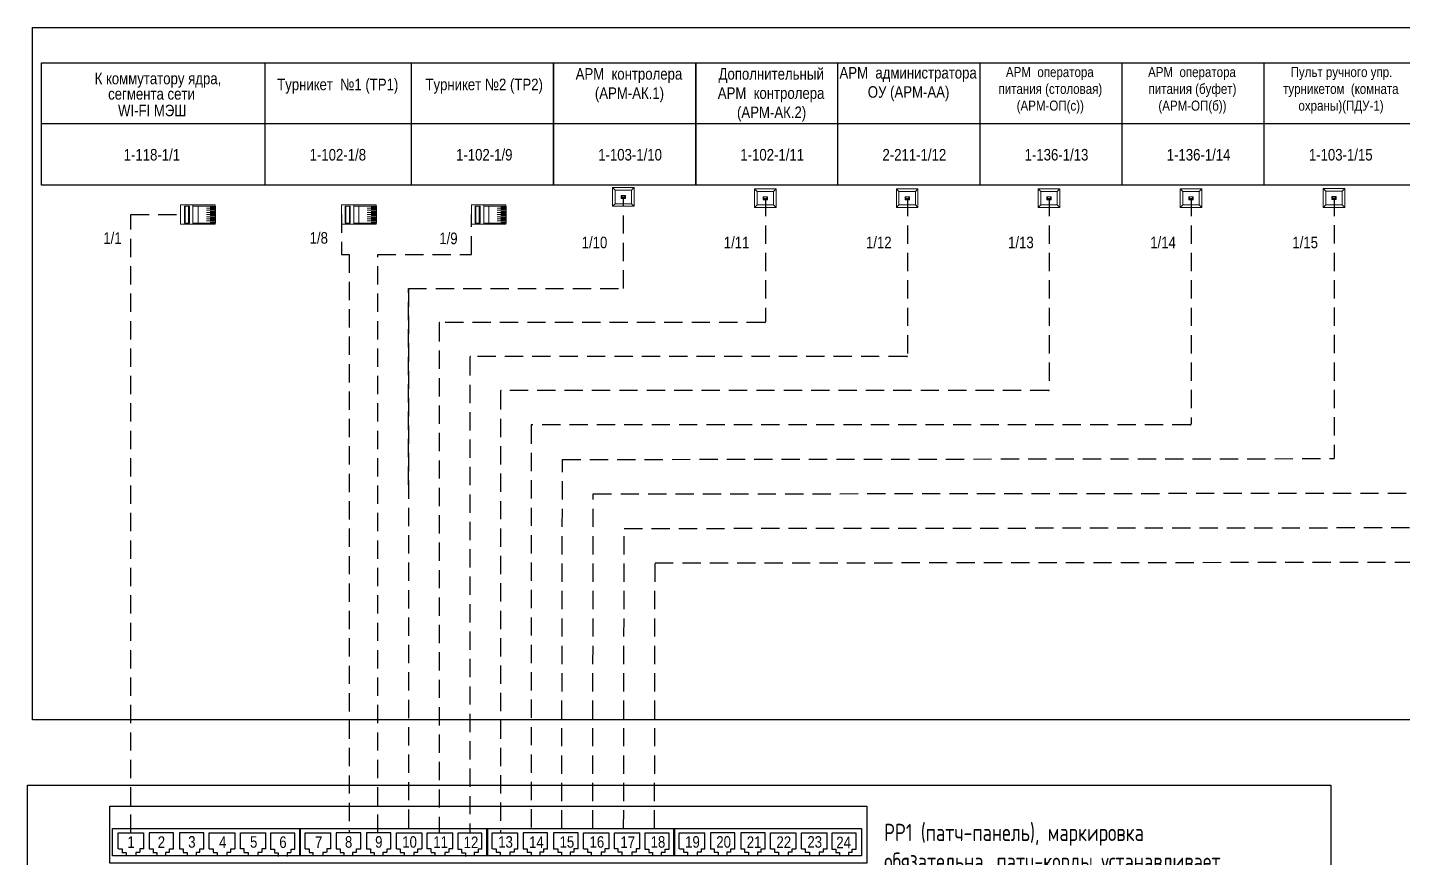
# Model space of a CAD drawing. Header units: millimetres. Extents: x -695119 to 412940, y -249585 to 622758.
# Drawn here: x -394393 to -298782, y 51589 to 109252 of the extents above; entities that cross this region are included whole.
import ezdxf

# ---------------------------------------------------------------- set-up
doc = ezdxf.new("R2010")
doc.units = ezdxf.units.MM
doc.linetypes.add('DASHED', pattern=[19.05, 12.7, -6.35])
for name, color, linetype in [('_19D-Телекоммуникационные шкафы', 7, 'Continuous'), ('PDF _Оформление-Надписи', 7, 'Continuous'), ('PDF _Текст', 7, 'Continuous')]:
    doc.layers.add(name, color=color, linetype=linetype)
doc.layers.add('_СС_КНС-Внешние связи', color=250, linetype='Continuous', lineweight=30)
doc.layers.add('PDF _Геометрия', color=8, linetype='Continuous', lineweight=9)
doc.styles.add('Arial Narrow МОЙ', font='ARIALN.TTF', dxfattribs={"height": 2.5})
doc.styles.add('GOST-2.304_Type-B_shrink', font='', dxfattribs={"width": 0.8})
doc.styles.get("Standard").update_dxf_attribs({"font": ''})
doc.styles.get('GOST-2.304_Type-B_shrink').set_extended_font_data('GOST type B')
doc.styles.get('Standard').set_extended_font_data('GOST type B')

msp = doc.modelspace()

# ---------------------------------------------------------------- linework, layer by layer
at = {"layer": '_19D-Телекоммуникационные шкафы', "color": 5, "linetype": 'DASHED', "ltscale": 100}
for p, q in [((-303534.491, 97414.539), (-303534.491, 79300.45)), ((-357242.81, 53597.582), (-357197.03, 79241.866)), ((-357197.03, 79241.866), (-303534.491, 79300.45)), ((-355091.731, 53597.582), (-355050.229, 76845.575)), ((-355050.229, 76845.575), (-293793.631, 76912.449)), ((-352940.652, 53597.582), (-352903.428, 74449.284)), ((-352903.428, 74449.284), (-283910.299, 74524.604)), ((-350789.573, 53597.582), (-350756.627, 72052.992)), ((-350756.627, 72052.992), (-274042.825, 72136.741))]:
    msp.add_line(p, q, dxfattribs=at)
for points in [[(-367909.481, 77489.542), (-367909.481, 91122.875), (-352942.814, 91122.875), (-352942.814, 97489.542)], [(-387209.483, 53297.582), (-387209.483, 96256.208), (-383742.816, 96256.208), (-383742.816, 96256.208)], [(-372559.483, 96256.208), (-372559.483, 93489.542), (-372026.149, 93489.542), (-372026.149, 53297.585)], [(-370042.816, 53297.585), (-370042.816, 93489.542), (-363526.149, 93489.542), (-363526.149, 96256.208)], [(-367909.481, 91122.875), (-367909.482, 53297.585)]]:
    msp.add_lwpolyline(points, dxfattribs=at)
for points in [[(-343076.151, 97406.207), (-343076.151, 88806.208, -0.414213562), (-343126.151, 88756.208), (-365726.146, 88756.208, 0.414213552), (-365776.146, 88706.208), (-365776.147, 53297.582)], [(-333209.487, 97406.207), (-333209.487, 86439.542, -0.414213562), (-333259.487, 86389.542), (-363592.812, 86389.542, 0.414213552), (-363642.812, 86339.542), (-363642.812, 53280.916)], [(-323342.823, 97406.207), (-323342.823, 84072.875, -0.414213562), (-323392.823, 84022.875), (-361459.478, 84022.875, 0.414213552), (-361509.478, 83972.875), (-361509.479, 53297.582)], [(-313476.159, 97406.207), (-313476.159, 81706.208, -0.414213562), (-313526.159, 81656.208), (-359326.144, 81656.208, 0.414213552), (-359376.144, 81606.208), (-359376.144, 53297.585)]]:
    msp.add_lwpolyline(points, format="xyb", dxfattribs=at)
at = {"layer": 'PDF _Геометрия', "color": 7, "lineweight": 25}
for points in [[(-250446.392, 61148.967), (-394048.769, 61148.967), (-394048.769, 109251.528), (-250446.392, 109251.528)], [(-357809.483, 106806.206), (-357809.483, 98306.206)], [(-347926.149, 106806.206), (-347926.149, 98306.206)], [(-303773.075, 48744.156), (-303773.075, -2770.796), (-394392.83, -2770.796), (-394392.83, 48744.156), (-394392.83, 56614.252), (-303773.075, 56614.252)]]:
    msp.add_lwpolyline(points, close=True, dxfattribs=at)
for points in [[(-268859.495, 98306.206), (-393426.178, 98306.206), (-393426.178, 106806.206), (-268859.495, 106806.206)], [(-377876.149, 98306.207), (-377876.149, 106772.874)], [(-367692.816, 98306.206), (-367692.816, 106806.206)], [(-338042.819, 98306.206), (-338042.819, 106806.206)], [(-328159.487, 98306.206), (-328159.487, 106806.206)], [(-318276.155, 98306.206), (-318276.155, 106806.206)], [(-308392.823, 98306.206), (-308392.823, 106806.206)], [(-268859.495, 102556.206), (-393426.177, 102556.206)]]:
    msp.add_lwpolyline(points, dxfattribs=at)
at = {"layer": 'PDF _Геометрия', "lineweight": 0}
for points in [[(-381341.717, 95663.812), (-381341.717, 95580.553), (-383742.816, 95580.553), (-383742.816, 96931.864), (-381341.717, 96931.864), (-381341.717, 96845.515)], [(-382887.202, 96931.864), (-382887.202, 95580.553)], [(-381316.637, 96698.095), (-381953.721, 96698.095)], [(-381316.637, 96771.805), (-381686.69, 96771.805)], [(-381316.637, 96624.385), (-381686.69, 96624.385)], [(-381316.637, 96845.515), (-381316.637, 96698.095), (-381316.637, 96550.675), (-381316.637, 96403.255), (-381316.637, 96255.835), (-381316.637, 96108.415), (-381316.637, 95960.995), (-381316.637, 95813.575), (-381316.637, 95666.155)], [(-370158.383, 95663.812), (-370158.383, 95580.553), (-372559.483, 95580.553), (-372559.483, 96931.864), (-370158.383, 96931.864), (-370158.383, 96845.515)], [(-371703.869, 96931.864), (-371703.869, 95580.553)], [(-370133.304, 96698.095), (-370770.388, 96698.095)], [(-370133.304, 96771.805), (-370503.357, 96771.805)], [(-370133.304, 96624.385), (-370503.357, 96624.385)], [(-370133.304, 96845.515), (-370133.304, 96698.095), (-370133.304, 96550.675), (-370133.304, 96403.255), (-370133.304, 96255.835), (-370133.304, 96108.415), (-370133.304, 95960.995), (-370133.304, 95813.575), (-370133.304, 95666.155)], [(-361125.05, 95663.812), (-361125.05, 95580.553), (-363526.149, 95580.553), (-363526.149, 96931.864), (-361125.05, 96931.864), (-361125.05, 96845.515)], [(-362670.535, 96931.864), (-362670.535, 95580.553)], [(-361099.971, 96698.095), (-361737.055, 96698.095)], [(-361099.971, 96771.805), (-361470.024, 96771.805)], [(-361099.971, 96624.385), (-361470.024, 96624.385)], [(-361099.971, 96845.515), (-361099.971, 96698.095), (-361099.971, 96550.675), (-361099.971, 96403.255), (-361099.971, 96255.835), (-361099.971, 96108.415), (-361099.971, 95960.995), (-361099.971, 95813.575), (-361099.971, 95666.155)], [(-381316.637, 96550.675), (-381953.721, 96550.675)], [(-381316.637, 96403.255), (-381953.721, 96403.255)], [(-381316.637, 96255.835), (-381953.721, 96255.835)], [(-381316.637, 96108.415), (-381953.721, 96108.415)], [(-381316.637, 95960.995), (-381953.721, 95960.995)], [(-381316.637, 95813.575), (-381953.721, 95813.575)], [(-381316.637, 96476.965), (-381686.69, 96476.965)], [(-381316.637, 96329.545), (-381686.69, 96329.545)], [(-381316.637, 96182.125), (-381686.69, 96182.125)], [(-381316.637, 96034.705), (-381686.69, 96034.705)], [(-381316.637, 95887.285), (-381686.69, 95887.285)], [(-381316.637, 95739.865), (-381686.69, 95739.865)], [(-370133.304, 96550.675), (-370770.388, 96550.675)], [(-370133.304, 96403.255), (-370770.388, 96403.255)], [(-370133.304, 96255.835), (-370770.388, 96255.835)], [(-370133.304, 96108.415), (-370770.388, 96108.415)], [(-370133.304, 95960.995), (-370770.388, 95960.995)], [(-370133.304, 95813.575), (-370770.388, 95813.575)], [(-370133.304, 96476.965), (-370503.357, 96476.965)], [(-370133.304, 96329.545), (-370503.357, 96329.545)], [(-370133.304, 96182.125), (-370503.357, 96182.125)], [(-370133.304, 96034.705), (-370503.357, 96034.705)], [(-370133.304, 95887.285), (-370503.357, 95887.285)], [(-370133.304, 95739.865), (-370503.357, 95739.865)], [(-361099.971, 96550.675), (-361737.055, 96550.675)], [(-361099.971, 96403.255), (-361737.055, 96403.255)], [(-361099.971, 96255.835), (-361737.055, 96255.835)], [(-361099.971, 96108.415), (-361737.055, 96108.415)], [(-361099.971, 95960.995), (-361737.055, 95960.995)], [(-361099.971, 95813.575), (-361737.055, 95813.575)], [(-361099.971, 96476.965), (-361470.024, 96476.965)], [(-361099.971, 96329.545), (-361470.024, 96329.545)], [(-361099.971, 96182.125), (-361470.024, 96182.125)], [(-361099.971, 96034.705), (-361470.024, 96034.705)], [(-361099.971, 95887.285), (-361470.024, 95887.285)], [(-361099.971, 95739.865), (-361470.024, 95739.865)]]:
    msp.add_lwpolyline(points, dxfattribs=at)
for points in [[(-383132.514, 96845.515), (-383132.514, 95662.165), (-383483.298, 95662.165), (-383483.298, 96845.515)], [(-383196.582, 96845.515), (-383196.582, 95662.165), (-383433.213, 95662.165), (-383433.213, 96845.515)], [(-382536.418, 96845.515), (-382536.418, 95662.165), (-382887.202, 95662.165), (-382887.202, 96845.515)], [(-381316.637, 96845.515), (-381316.637, 95663.812), (-382536.418, 95663.812), (-382536.418, 96845.515)], [(-371949.18, 96845.515), (-371949.18, 95662.165), (-372299.965, 95662.165), (-372299.965, 96845.515)], [(-372013.249, 96845.515), (-372013.249, 95662.165), (-372249.88, 95662.165), (-372249.88, 96845.515)], [(-371353.084, 96845.515), (-371353.084, 95662.165), (-371703.869, 95662.165), (-371703.869, 96845.515)], [(-370133.304, 96845.515), (-370133.304, 95663.812), (-371353.084, 95663.812), (-371353.084, 96845.515)], [(-362915.847, 96845.515), (-362915.847, 95662.165), (-363266.631, 95662.165), (-363266.631, 96845.515)], [(-362979.916, 96845.515), (-362979.916, 95662.165), (-363216.547, 95662.165), (-363216.547, 96845.515)], [(-362319.751, 96845.515), (-362319.751, 95662.165), (-362670.535, 95662.165), (-362670.535, 96845.515)], [(-361099.971, 96845.515), (-361099.971, 95663.812), (-362319.751, 95663.812), (-362319.751, 96845.515)]]:
    msp.add_lwpolyline(points, close=True, dxfattribs=at)
at = {"layer": 'PDF _Геометрия', "lineweight": 25}
msp.add_lwpolyline([(-336039.683, 51197.584), (-388656.35, 51197.584), (-388656.35, 55164.251), (-336039.683, 55164.251)], close=True, dxfattribs=at)
for points in [[(-378026.149, 51697.582), (-388476.149, 51697.582), (-388476.149, 53597.582), (-378026.149, 53597.582)], [(-378476.149, 53597.587), (-375426.149, 53597.587), (-375426.149, 51697.587), (-378476.149, 51697.587)], [(-365026.148, 51697.582), (-375459.481, 51697.582), (-375459.481, 53597.582), (-365026.148, 53597.582)], [(-365459.484, 53597.587), (-362409.484, 53597.587), (-362409.484, 51697.587), (-365459.484, 51697.587)], [(-352009.483, 51697.582), (-362459.483, 51697.582), (-362459.483, 53597.582), (-352009.483, 53597.582)], [(-352459.484, 53597.587), (-349409.484, 53597.587), (-349409.484, 51697.587), (-352459.484, 51697.587)], [(-339009.485, 51697.582), (-349442.819, 51697.582), (-349442.819, 53597.582), (-339009.485, 53597.582)], [(-339442.814, 53597.587), (-336392.814, 53597.587), (-336392.814, 51697.587), (-339442.814, 51697.587)], [(-388092.816, 52197.582), (-388092.816, 53297.582), (-386326.149, 53297.582)], [(-386309.483, 52197.585), (-386309.483, 53297.585)], [(-384242.816, 52197.585), (-384242.816, 53297.585), (-385942.816, 53297.585), (-385942.816, 52197.585)], [(-382126.149, 52197.585), (-382126.149, 53297.585), (-383826.149, 53297.585), (-383826.149, 52197.585)], [(-381759.483, 52197.585), (-381759.483, 53297.585), (-379976.149, 53297.585), (-379976.149, 52197.585)], [(-379326.149, 51947.582), (-379326.149, 52197.582), (-379592.816, 52197.582), (-379592.816, 53297.582), (-377826.149, 53297.582)], [(-377826.149, 52197.585), (-377826.149, 53297.585)], [(-375792.816, 52164.249), (-375792.816, 53280.916), (-377492.816, 53280.916), (-377492.816, 52164.249)], [(-375092.816, 52197.582), (-375092.816, 53297.582), (-373309.483, 53297.582)], [(-373309.483, 52197.585), (-373309.483, 53297.585)], [(-371226.149, 52197.585), (-371226.149, 53297.585), (-372926.149, 53297.585), (-372926.149, 52197.585)], [(-369126.149, 53297.585), (-370809.483, 53297.585), (-370809.483, 52197.585)], [(-369126.151, 52197.585), (-369126.151, 53297.585)], [(-368742.816, 52197.585), (-368742.816, 53297.585), (-366976.149, 53297.585), (-366976.149, 52197.585)], [(-366326.149, 51947.582), (-366326.149, 52197.582), (-366592.816, 52197.582), (-366592.816, 53297.582), (-364826.149, 53297.582)], [(-364826.149, 52197.585), (-364826.149, 53297.585)], [(-362792.816, 53280.916), (-364476.149, 53280.916), (-364476.149, 52164.249)], [(-362792.817, 52164.249), (-362792.817, 53280.916)], [(-362076.149, 52197.582), (-362076.149, 53297.582), (-360309.483, 53297.582)], [(-360292.817, 52197.585), (-360292.817, 53297.585)], [(-358226.149, 52197.585), (-358226.149, 53297.585), (-359926.149, 53297.585), (-359926.149, 52197.585)], [(-356109.483, 53297.585), (-357809.483, 53297.585), (-357809.483, 52197.585)], [(-356109.481, 52197.585), (-356109.481, 53297.585)], [(-355726.149, 52197.585), (-355726.149, 53297.585), (-353959.483, 53297.585), (-353959.483, 52197.585)], [(-353042.816, 51697.582), (-353042.816, 51947.582), (-353309.483, 51947.582), (-353309.483, 52197.582), (-353576.149, 52197.582), (-353576.149, 53297.582), (-351809.483, 53297.582)], [(-351809.483, 52197.585), (-351809.483, 53297.585)], [(-349776.149, 53280.916), (-351476.149, 53280.916), (-351476.149, 52164.249)], [(-349776.148, 52164.249), (-349776.148, 53280.916)], [(-349076.149, 52197.582), (-349076.149, 53297.582), (-347292.816, 53297.582)], [(-347292.817, 52197.585), (-347292.817, 53297.585)], [(-345209.483, 53297.585), (-346909.483, 53297.585), (-346909.483, 52197.585)], [(-345209.484, 52197.585), (-345209.484, 53297.585)], [(-343109.484, 53297.585), (-344792.817, 53297.585), (-344792.817, 52197.585)], [(-343109.481, 52197.585), (-343109.481, 53297.585)], [(-342726.146, 52197.585), (-342726.146, 53297.585), (-340959.48, 53297.585), (-340959.48, 52197.585)], [(-340576.149, 52197.582), (-340576.149, 53297.582), (-338792.816, 53297.582)], [(-338792.817, 52197.585), (-338792.817, 53297.585)], [(-336776.151, 53280.916), (-338459.484, 53280.916), (-338459.484, 52164.249)], [(-336776.148, 52164.249), (-336776.148, 53280.916)], [(-388076.149, 52197.582), (-387809.483, 52197.582), (-387809.483, 51947.582)], [(-387826.149, 51930.92), (-387542.816, 51930.92), (-387542.816, 51680.92)], [(-386592.816, 51930.92), (-386859.483, 51930.92), (-386859.483, 51680.92)], [(-386309.483, 52197.582), (-386592.816, 52197.582), (-386592.816, 51947.582)], [(-385942.816, 52197.582), (-385659.483, 52197.582), (-385659.483, 51947.582)], [(-385676.149, 51930.92), (-385392.816, 51930.92), (-385392.816, 51680.92)], [(-384526.149, 51930.92), (-384792.816, 51930.92), (-384792.816, 51680.92)], [(-384509.483, 51947.582), (-384509.483, 52197.582), (-384242.816, 52197.582)], [(-383826.149, 52197.582), (-383559.483, 52197.582), (-383559.483, 51947.582)], [(-383559.483, 51930.92), (-383292.816, 51930.92), (-383292.816, 51680.92)], [(-382409.483, 51930.92), (-382676.149, 51930.92), (-382676.149, 51680.92)], [(-382409.483, 51947.582), (-382409.483, 52197.582), (-382126.149, 52197.582)], [(-381759.483, 52197.582), (-381476.149, 52197.582), (-381476.149, 51947.582)], [(-381492.816, 51930.92), (-381209.483, 51930.92), (-381209.483, 51680.92)], [(-380259.483, 51930.92), (-380542.816, 51930.92), (-380542.816, 51680.92)], [(-380259.483, 51947.582), (-380259.483, 52197.582), (-379976.149, 52197.582)], [(-379342.816, 51930.92), (-379059.483, 51930.92), (-379059.483, 51680.92)], [(-378109.483, 51930.92), (-378376.149, 51930.92), (-378376.149, 51680.92)], [(-377826.149, 52197.582), (-378109.483, 52197.582), (-378109.483, 51947.582)], [(-377492.816, 52164.251), (-377209.483, 52164.251)], [(-377226.149, 51914.251), (-376959.483, 51914.251), (-376959.483, 51664.251)], [(-377209.483, 52164.253), (-377209.483, 51930.92)], [(-376076.149, 51914.251), (-376342.816, 51914.251), (-376342.816, 51664.251)], [(-376059.483, 51930.92), (-376059.483, 52164.253), (-375792.816, 52164.253)], [(-375076.149, 52197.582), (-374809.483, 52197.582), (-374809.483, 51947.582)], [(-374809.483, 51930.92), (-374542.816, 51930.92), (-374542.816, 51680.92)], [(-373592.814, 51930.92), (-373859.481, 51930.92), (-373859.481, 51680.92)], [(-373309.483, 52197.582), (-373576.149, 52197.582), (-373576.149, 51947.582)], [(-372926.149, 52197.582), (-372659.483, 52197.582), (-372659.483, 51947.582)], [(-372659.483, 51930.92), (-372392.816, 51930.92), (-372392.816, 51680.92)], [(-371509.484, 51930.92), (-371792.817, 51930.92), (-371792.817, 51680.92)], [(-371509.483, 51947.582), (-371509.483, 52197.582), (-371226.149, 52197.582)], [(-370809.484, 52197.582), (-370542.817, 52197.582), (-370542.817, 51947.582)], [(-370559.483, 51930.92), (-370276.149, 51930.92), (-370276.149, 51680.92)], [(-369409.483, 51930.92), (-369676.149, 51930.92), (-369676.149, 51680.92)], [(-369392.816, 51947.582), (-369392.816, 52197.582), (-369126.149, 52197.582)], [(-368742.816, 52197.582), (-368476.149, 52197.582), (-368476.149, 51947.582)], [(-368476.149, 51930.92), (-368209.483, 51930.92), (-368209.483, 51680.92)], [(-367259.481, 51930.92), (-367526.148, 51930.92), (-367526.148, 51680.92)], [(-367242.816, 51947.582), (-367242.816, 52197.582), (-366976.149, 52197.582)], [(-366326.149, 51930.92), (-366059.483, 51930.92), (-366059.483, 51680.92)], [(-365109.484, 51930.92), (-365376.151, 51930.92), (-365376.151, 51680.92)], [(-364826.149, 52197.582), (-365092.816, 52197.582), (-365092.816, 51947.582)], [(-364476.151, 52164.251), (-364209.484, 52164.251)], [(-364209.484, 52164.253), (-364209.484, 51930.92)], [(-364209.484, 51914.251), (-363942.817, 51914.251), (-363942.817, 51664.251)], [(-362792.816, 52164.253), (-363059.483, 52164.253), (-363059.483, 51930.92), (-363326.149, 51930.92), (-363326.149, 51680.92)], [(-362059.484, 52197.582), (-361792.817, 52197.582), (-361792.817, 51947.582), (-361526.151, 51947.582), (-361526.151, 51697.582)], [(-360559.483, 52197.582), (-360559.483, 51947.582), (-360842.816, 51947.582), (-360842.816, 51697.582)], [(-360559.484, 52197.582), (-360292.817, 52197.582)], [(-359926.149, 52197.582), (-359642.816, 52197.582), (-359642.816, 51947.582), (-359376.149, 51947.582), (-359376.149, 51697.582)], [(-358492.814, 51947.582), (-358776.148, 51947.582), (-358776.148, 51697.582)], [(-358492.816, 51947.582), (-358492.816, 52197.582), (-358226.149, 52197.582)], [(-357809.481, 52197.582), (-357526.148, 52197.582), (-357526.148, 51947.582), (-357259.481, 51947.582), (-357259.481, 51697.582)], [(-356109.483, 52197.582), (-356392.816, 52197.582), (-356392.816, 51947.582), (-356659.483, 51947.582), (-356659.483, 51697.582)], [(-355726.151, 52197.582), (-355459.484, 52197.582), (-355459.484, 51947.582), (-355192.817, 51947.582), (-355192.817, 51697.582)], [(-353959.483, 52197.582), (-354242.816, 52197.582), (-354242.816, 51947.582), (-354509.483, 51947.582), (-354509.483, 51697.582)], [(-352076.148, 51947.582), (-352359.481, 51947.582), (-352359.481, 51697.582)], [(-351809.483, 52197.582), (-352076.149, 52197.582), (-352076.149, 51947.582)], [(-351476.148, 52164.251), (-351192.814, 52164.251), (-351192.814, 51930.917), (-350926.148, 51930.917), (-350926.148, 51680.917)], [(-350042.816, 51930.92), (-350326.149, 51930.92), (-350326.149, 51680.92)], [(-350042.817, 51930.92), (-350042.817, 52164.253), (-349776.151, 52164.253)], [(-349059.481, 52197.582), (-348776.148, 52197.582), (-348776.148, 51947.582), (-348509.481, 51947.582), (-348509.481, 51697.582)], [(-347559.483, 52197.582), (-347559.483, 51947.582), (-347826.149, 51947.582), (-347826.149, 51697.582)], [(-347559.484, 52197.582), (-347292.817, 52197.582)], [(-346909.48, 52197.582), (-346642.813, 52197.582), (-346642.813, 51947.582), (-346359.48, 51947.582), (-346359.48, 51697.582)], [(-345492.819, 51947.582), (-345759.485, 51947.582), (-345759.485, 51697.582)], [(-345492.816, 51947.582), (-345492.816, 52197.582), (-345209.483, 52197.582)], [(-344792.814, 52197.582), (-344526.148, 52197.582), (-344526.148, 51947.582), (-344259.481, 51947.582), (-344259.481, 51697.582)], [(-343376.146, 51947.582), (-343642.813, 51947.582), (-343642.813, 51697.582)], [(-343376.151, 51947.582), (-343376.151, 52197.582), (-343109.484, 52197.582)], [(-342726.151, 52197.582), (-342459.484, 52197.582), (-342459.484, 51947.582), (-342176.151, 51947.582), (-342176.151, 51697.582)], [(-341226.149, 51947.582), (-341492.816, 51947.582), (-341492.816, 51697.582)], [(-341226.146, 51947.582), (-341226.146, 52197.582), (-340959.48, 52197.582)], [(-340576.146, 52197.582), (-340309.48, 52197.582), (-340309.48, 51947.582), (-340026.146, 51947.582), (-340026.146, 51697.582)], [(-339076.152, 51947.582), (-339342.819, 51947.582), (-339342.819, 51697.582)], [(-339076.151, 52197.582), (-338792.817, 52197.582)], [(-339076.149, 52197.582), (-339076.149, 51947.582)], [(-338459.481, 52164.251), (-338192.814, 52164.251), (-338192.814, 51930.917), (-337926.148, 51930.917), (-337926.148, 51680.917)], [(-337042.813, 51930.92), (-337309.48, 51930.92), (-337309.48, 51680.92)], [(-337042.817, 51930.92), (-337042.817, 52164.253), (-336776.151, 52164.253)]]:
    msp.add_lwpolyline(points, dxfattribs=at)
at = {"layer": 'PDF _Оформление-Надписи', "lineweight": 0}
for points in [[(-353710.82, 98132.268), (-352206.526, 98132.268), (-352206.526, 96830.779), (-353710.82, 96830.779)], [(-353530.82, 97952.268), (-352386.526, 97952.268), (-352386.526, 97010.779), (-353530.82, 97010.779)], [(-352833.196, 97371.353), (-353108.478, 97371.353), (-353108.478, 97577.1), (-352833.196, 97577.1)], [(-352833.196, 97371.353), (-353108.478, 97371.353), (-353108.478, 97577.1), (-352833.196, 97577.1)], [(-352971.314, 97560.907), (-352851.294, 97560.907), (-352851.294, 97465.654), (-352892.253, 97465.654), (-352892.253, 97424.695), (-352934.165, 97424.695), (-352934.165, 97384.689), (-353009.415, 97384.689), (-353009.415, 97424.695), (-353050.374, 97424.695), (-353050.374, 97465.654), (-353091.333, 97465.654), (-353091.333, 97560.907)], [(-352971.314, 97560.907), (-352851.294, 97560.907), (-352851.294, 97465.654), (-352892.253, 97465.654), (-352892.253, 97424.695), (-352934.165, 97424.695), (-352934.165, 97384.689), (-353009.415, 97384.689), (-353009.415, 97424.695), (-353050.374, 97424.695), (-353050.374, 97465.654), (-353091.333, 97465.654), (-353091.333, 97560.907)], [(-352804.653, 97371.353), (-353079.935, 97371.353), (-353079.935, 97577.1), (-352804.653, 97577.1)], [(-352804.653, 97371.353), (-353079.935, 97371.353), (-353079.935, 97577.1), (-352804.653, 97577.1)], [(-352942.77, 97560.907), (-352822.751, 97560.907), (-352822.751, 97465.654), (-352863.71, 97465.654), (-352863.71, 97424.695), (-352905.621, 97424.695), (-352905.621, 97384.689), (-352980.871, 97384.689), (-352980.871, 97424.695), (-353021.83, 97424.695), (-353021.83, 97465.654), (-353062.789, 97465.654), (-353062.789, 97560.907)], [(-352942.77, 97560.907), (-352822.751, 97560.907), (-352822.751, 97465.654), (-352863.71, 97465.654), (-352863.71, 97424.695), (-352905.621, 97424.695), (-352905.621, 97384.689), (-352980.871, 97384.689), (-352980.871, 97424.695), (-353021.83, 97424.695), (-353021.83, 97465.654), (-353062.789, 97465.654), (-353062.789, 97560.907)], [(-343844.156, 98048.933), (-342339.862, 98048.933), (-342339.862, 96747.444), (-343844.156, 96747.444)], [(-343664.156, 97868.933), (-342519.862, 97868.933), (-342519.862, 96927.444), (-343664.156, 96927.444)], [(-333977.492, 98048.933), (-332473.198, 98048.933), (-332473.198, 96747.444), (-333977.492, 96747.444)], [(-333797.492, 97868.933), (-332653.198, 97868.933), (-332653.198, 96927.444), (-333797.492, 96927.444)], [(-324110.828, 98048.933), (-322606.534, 98048.933), (-322606.534, 96747.444), (-324110.828, 96747.444)], [(-323930.828, 97868.933), (-322786.534, 97868.933), (-322786.534, 96927.444), (-323930.828, 96927.444)], [(-314244.164, 98048.933), (-312739.87, 98048.933), (-312739.87, 96747.444), (-314244.164, 96747.444)], [(-314064.164, 97868.933), (-312919.87, 97868.933), (-312919.87, 96927.444), (-314064.164, 96927.444)], [(-304302.496, 98057.265), (-302798.202, 98057.265), (-302798.202, 96755.776), (-304302.496, 96755.776)], [(-304122.496, 97877.265), (-302978.202, 97877.265), (-302978.202, 96935.776), (-304122.496, 96935.776)], [(-342966.532, 97288.019), (-343241.814, 97288.019), (-343241.814, 97493.766), (-342966.532, 97493.766)], [(-342966.532, 97288.019), (-343241.814, 97288.019), (-343241.814, 97493.766), (-342966.532, 97493.766)], [(-343104.65, 97477.573), (-342984.631, 97477.573), (-342984.631, 97382.319), (-343025.589, 97382.319), (-343025.589, 97341.36), (-343067.501, 97341.36), (-343067.501, 97301.354), (-343142.751, 97301.354), (-343142.751, 97341.36), (-343183.71, 97341.36), (-343183.71, 97382.319), (-343224.669, 97382.319), (-343224.669, 97477.573)], [(-343104.65, 97477.573), (-342984.631, 97477.573), (-342984.631, 97382.319), (-343025.589, 97382.319), (-343025.589, 97341.36), (-343067.501, 97341.36), (-343067.501, 97301.354), (-343142.751, 97301.354), (-343142.751, 97341.36), (-343183.71, 97341.36), (-343183.71, 97382.319), (-343224.669, 97382.319), (-343224.669, 97477.573)], [(-342937.989, 97288.019), (-343213.271, 97288.019), (-343213.271, 97493.766), (-342937.989, 97493.766)], [(-342937.989, 97288.019), (-343213.271, 97288.019), (-343213.271, 97493.766), (-342937.989, 97493.766)], [(-343076.106, 97477.573), (-342956.087, 97477.573), (-342956.087, 97382.319), (-342997.046, 97382.319), (-342997.046, 97341.36), (-343038.957, 97341.36), (-343038.957, 97301.354), (-343114.208, 97301.354), (-343114.208, 97341.36), (-343155.166, 97341.36), (-343155.166, 97382.319), (-343196.125, 97382.319), (-343196.125, 97477.573)], [(-343076.106, 97477.573), (-342956.087, 97477.573), (-342956.087, 97382.319), (-342997.046, 97382.319), (-342997.046, 97341.36), (-343038.957, 97341.36), (-343038.957, 97301.354), (-343114.208, 97301.354), (-343114.208, 97341.36), (-343155.166, 97341.36), (-343155.166, 97382.319), (-343196.125, 97382.319), (-343196.125, 97477.573)], [(-333099.869, 97288.019), (-333375.151, 97288.019), (-333375.151, 97493.766), (-333099.869, 97493.766)], [(-333099.869, 97288.019), (-333375.151, 97288.019), (-333375.151, 97493.766), (-333099.869, 97493.766)], [(-333237.986, 97477.573), (-333117.967, 97477.573), (-333117.967, 97382.319), (-333158.926, 97382.319), (-333158.926, 97341.36), (-333200.837, 97341.36), (-333200.837, 97301.354), (-333276.087, 97301.354), (-333276.087, 97341.36), (-333317.046, 97341.36), (-333317.046, 97382.319), (-333358.005, 97382.319), (-333358.005, 97477.573)], [(-333237.986, 97477.573), (-333117.967, 97477.573), (-333117.967, 97382.319), (-333158.926, 97382.319), (-333158.926, 97341.36), (-333200.837, 97341.36), (-333200.837, 97301.354), (-333276.087, 97301.354), (-333276.087, 97341.36), (-333317.046, 97341.36), (-333317.046, 97382.319), (-333358.005, 97382.319), (-333358.005, 97477.573)], [(-333071.325, 97288.019), (-333346.607, 97288.019), (-333346.607, 97493.766), (-333071.325, 97493.766)], [(-333071.325, 97288.019), (-333346.607, 97288.019), (-333346.607, 97493.766), (-333071.325, 97493.766)], [(-333209.442, 97477.573), (-333089.423, 97477.573), (-333089.423, 97382.319), (-333130.382, 97382.319), (-333130.382, 97341.36), (-333172.294, 97341.36), (-333172.294, 97301.354), (-333247.544, 97301.354), (-333247.544, 97341.36), (-333288.503, 97341.36), (-333288.503, 97382.319), (-333329.462, 97382.319), (-333329.462, 97477.573)], [(-333209.442, 97477.573), (-333089.423, 97477.573), (-333089.423, 97382.319), (-333130.382, 97382.319), (-333130.382, 97341.36), (-333172.294, 97341.36), (-333172.294, 97301.354), (-333247.544, 97301.354), (-333247.544, 97341.36), (-333288.503, 97341.36), (-333288.503, 97382.319), (-333329.462, 97382.319), (-333329.462, 97477.573)], [(-323233.205, 97288.019), (-323508.487, 97288.019), (-323508.487, 97493.766), (-323233.205, 97493.766)], [(-323233.205, 97288.019), (-323508.487, 97288.019), (-323508.487, 97493.766), (-323233.205, 97493.766)], [(-323371.322, 97477.573), (-323251.303, 97477.573), (-323251.303, 97382.319), (-323292.262, 97382.319), (-323292.262, 97341.36), (-323334.173, 97341.36), (-323334.173, 97301.354), (-323409.423, 97301.354), (-323409.423, 97341.36), (-323450.382, 97341.36), (-323450.382, 97382.319), (-323491.341, 97382.319), (-323491.341, 97477.573)], [(-323371.322, 97477.573), (-323251.303, 97477.573), (-323251.303, 97382.319), (-323292.262, 97382.319), (-323292.262, 97341.36), (-323334.173, 97341.36), (-323334.173, 97301.354), (-323409.423, 97301.354), (-323409.423, 97341.36), (-323450.382, 97341.36), (-323450.382, 97382.319), (-323491.341, 97382.319), (-323491.341, 97477.573)], [(-323204.661, 97288.019), (-323479.943, 97288.019), (-323479.943, 97493.766), (-323204.661, 97493.766)], [(-323204.661, 97288.019), (-323479.943, 97288.019), (-323479.943, 97493.766), (-323204.661, 97493.766)], [(-323342.778, 97477.573), (-323222.759, 97477.573), (-323222.759, 97382.319), (-323263.718, 97382.319), (-323263.718, 97341.36), (-323305.63, 97341.36), (-323305.63, 97301.354), (-323380.88, 97301.354), (-323380.88, 97341.36), (-323421.839, 97341.36), (-323421.839, 97382.319), (-323462.798, 97382.319), (-323462.798, 97477.573)], [(-323342.778, 97477.573), (-323222.759, 97477.573), (-323222.759, 97382.319), (-323263.718, 97382.319), (-323263.718, 97341.36), (-323305.63, 97341.36), (-323305.63, 97301.354), (-323380.88, 97301.354), (-323380.88, 97341.36), (-323421.839, 97341.36), (-323421.839, 97382.319), (-323462.798, 97382.319), (-323462.798, 97477.573)], [(-313366.541, 97288.019), (-313641.823, 97288.019), (-313641.823, 97493.766), (-313366.541, 97493.766)], [(-313366.541, 97288.019), (-313641.823, 97288.019), (-313641.823, 97493.766), (-313366.541, 97493.766)], [(-313504.658, 97477.573), (-313384.639, 97477.573), (-313384.639, 97382.319), (-313425.598, 97382.319), (-313425.598, 97341.36), (-313467.509, 97341.36), (-313467.509, 97301.354), (-313542.759, 97301.354), (-313542.759, 97341.36), (-313583.718, 97341.36), (-313583.718, 97382.319), (-313624.677, 97382.319), (-313624.677, 97477.573)], [(-313504.658, 97477.573), (-313384.639, 97477.573), (-313384.639, 97382.319), (-313425.598, 97382.319), (-313425.598, 97341.36), (-313467.509, 97341.36), (-313467.509, 97301.354), (-313542.759, 97301.354), (-313542.759, 97341.36), (-313583.718, 97341.36), (-313583.718, 97382.319), (-313624.677, 97382.319), (-313624.677, 97477.573)], [(-313337.997, 97288.019), (-313613.279, 97288.019), (-313613.279, 97493.766), (-313337.997, 97493.766)], [(-313337.997, 97288.019), (-313613.279, 97288.019), (-313613.279, 97493.766), (-313337.997, 97493.766)], [(-313476.115, 97477.573), (-313356.095, 97477.573), (-313356.095, 97382.319), (-313397.054, 97382.319), (-313397.054, 97341.36), (-313438.966, 97341.36), (-313438.966, 97301.354), (-313514.216, 97301.354), (-313514.216, 97341.36), (-313555.175, 97341.36), (-313555.175, 97382.319), (-313596.134, 97382.319), (-313596.134, 97477.573)], [(-313476.115, 97477.573), (-313356.095, 97477.573), (-313356.095, 97382.319), (-313397.054, 97382.319), (-313397.054, 97341.36), (-313438.966, 97341.36), (-313438.966, 97301.354), (-313514.216, 97301.354), (-313514.216, 97341.36), (-313555.175, 97341.36), (-313555.175, 97382.319), (-313596.134, 97382.319), (-313596.134, 97477.573)], [(-303424.873, 97296.351), (-303700.155, 97296.351), (-303700.155, 97502.098), (-303424.873, 97502.098)], [(-303424.873, 97296.351), (-303700.155, 97296.351), (-303700.155, 97502.098), (-303424.873, 97502.098)], [(-303562.99, 97485.905), (-303442.971, 97485.905), (-303442.971, 97390.651), (-303483.93, 97390.651), (-303483.93, 97349.692), (-303525.841, 97349.692), (-303525.841, 97309.686), (-303601.091, 97309.686), (-303601.091, 97349.692), (-303642.05, 97349.692), (-303642.05, 97390.651), (-303683.009, 97390.651), (-303683.009, 97485.905)], [(-303562.99, 97485.905), (-303442.971, 97485.905), (-303442.971, 97390.651), (-303483.93, 97390.651), (-303483.93, 97349.692), (-303525.841, 97349.692), (-303525.841, 97309.686), (-303601.091, 97309.686), (-303601.091, 97349.692), (-303642.05, 97349.692), (-303642.05, 97390.651), (-303683.009, 97390.651), (-303683.009, 97485.905)], [(-303396.329, 97296.351), (-303671.611, 97296.351), (-303671.611, 97502.098), (-303396.329, 97502.098)], [(-303396.329, 97296.351), (-303671.611, 97296.351), (-303671.611, 97502.098), (-303396.329, 97502.098)], [(-303534.447, 97485.905), (-303414.427, 97485.905), (-303414.427, 97390.651), (-303455.386, 97390.651), (-303455.386, 97349.692), (-303497.298, 97349.692), (-303497.298, 97309.686), (-303572.548, 97309.686), (-303572.548, 97349.692), (-303613.507, 97349.692), (-303613.507, 97390.651), (-303654.466, 97390.651), (-303654.466, 97485.905)], [(-303534.447, 97485.905), (-303414.427, 97485.905), (-303414.427, 97390.651), (-303455.386, 97390.651), (-303455.386, 97349.692), (-303497.298, 97349.692), (-303497.298, 97309.686), (-303572.548, 97309.686), (-303572.548, 97349.692), (-303613.507, 97349.692), (-303613.507, 97390.651), (-303654.466, 97390.651), (-303654.466, 97485.905)]]:
    msp.add_lwpolyline(points, close=True, dxfattribs=at)
for points in [[(-353530.82, 97952.268), (-353710.82, 98132.268)], [(-352386.526, 97952.268), (-352206.526, 98132.268)], [(-343664.156, 97868.933), (-343844.156, 98048.933)], [(-342519.862, 97868.933), (-342339.862, 98048.933)], [(-333797.492, 97868.933), (-333977.492, 98048.933)], [(-332653.198, 97868.933), (-332473.198, 98048.933)], [(-323930.828, 97868.933), (-324110.828, 98048.933)], [(-322786.534, 97868.933), (-322606.534, 98048.933)], [(-314064.164, 97868.933), (-314244.164, 98048.933)], [(-312919.87, 97868.933), (-312739.87, 98048.933)], [(-304122.496, 97877.265), (-304302.496, 98057.265)], [(-302978.202, 97877.265), (-302798.202, 98057.265)], [(-353530.82, 97010.779), (-353710.82, 96830.779)], [(-352386.526, 97010.779), (-352206.526, 96830.779)], [(-343664.156, 96927.444), (-343844.156, 96747.444)], [(-342519.862, 96927.444), (-342339.862, 96747.444)], [(-333797.492, 96927.444), (-333977.492, 96747.444)], [(-332653.198, 96927.444), (-332473.198, 96747.444)], [(-323930.828, 96927.444), (-324110.828, 96747.444)], [(-322786.534, 96927.444), (-322606.534, 96747.444)], [(-314064.164, 96927.444), (-314244.164, 96747.444)], [(-312919.87, 96927.444), (-312739.87, 96747.444)], [(-304122.496, 96935.776), (-304302.496, 96755.776)], [(-302978.202, 96935.776), (-302798.202, 96755.776)]]:
    msp.add_lwpolyline(points, dxfattribs=at)

# ---------------------------------------------------------------- texts
at = {"layer": '_СС_КНС-Внешние связи', "attachment_point": 1}
for s, width, insert, char_height in [('\\pi989.11729;{\\fArial Narrow|b0|i0|c204|p34;АРМ  контролера  \\P\\pi2326.36149;(АРМ-АК.1)}', 9351.76801, (-357265.735, 106430.084), 800), ('\\pi1041.50474;{\\fArial Narrow|b0|i0|c204|p34;Дополнительный \\P\\pi989.11729;АРМ  контролера  \\P\\pi2326.36149;(АРМ-АК.2)}', 9351.76801, (-347382.402, 106430.084), 800), ('\\pi225.0747;{\\fArial Narrow|b0|i0|c204|p34;АРМ  администратора \\P\\pi2192.60539;ОУ (АРМ-АА)}', 9956.28855, (-338156.359, 106508.887), 800), ('\\pi1942.26433;{\\fArial Narrow|b0|i0|c204|p34;АРМ  оператора \\P\\pi1422.9942;питания (столовая) \\P\\pi2688.58084;(АРМ-ОП(с))}', 9956.28855, (-328299.111, 106508.887), 700), ('\\pi1942.26433;{\\fArial Narrow|b0|i0|c204|p34;АРМ  оператора\\P\\pi1973.30116;питания (буфет) \\P\\pi2659.45396;(АРМ-ОП(б))}', 9956.28855, (-318415.779, 106508.887), 700), ('\\pi1507.27115;{\\fArial Narrow|b0|i0|c204|p34;Пульт ручного упр. \\P\\pi988.71726;турникетом  (комната \\P\\pi2053.99693;охраны)(ПДУ-1)}', 9956.28855, (-308072.215, 106508.887), 700), ('\\pi918.67895;{\\fArial Narrow|b0|i0|c204|p34;Турникет  №1 (TP1)}', 10183.33333, (-377951.237, 105697.249), 800), ('\\pi1046.1005;{\\fArial Narrow|b0|i0|c204|p34;Турникет №2 (TP2)}', 10183.33333, (-367767.904, 105697.249), 800)]:
    msp.add_mtext_dynamic_manual_height_columns(s, width=width, gutter_width=12.5, heights=[0], dxfattribs=dict(at, insert=insert, char_height=char_height))
at = {"layer": 'PDF _Текст', "char_height": 800, "attachment_point": 7, "style": 'Arial Narrow МОЙ'}
for s, insert in [('К коммутатору ядра,', (-389720.498, 105068.668)), ('сегмента сети', (-388787.448, 104230.231)), ('WI-FI МЭШ', (-388098.09, 103078.533)), ('1-118-1/1', (-387704.683, 100001.251)), ('1-102-1/8', (-374776.01, 100001.25)), ('1-102-1/9', (-364592.677, 100001.25)), ('1-103-1/10', (-354709.344, 100001.25)), ('1-102-1/11', (-344826.01, 100001.25)), ('2-211-1/12', (-334942.68, 100001.25)), ('1-136-1/13', (-325059.348, 100001.25)), ('1-136-1/14', (-315176.016, 100001.25)), ('1-103-1/15', (-305292.684, 100001.25)), ('1/1', (-389126.149, 94207.906)), ('1/8', (-374776.01, 94223.326)), ('1/9', (-365759.483, 94190.616)), ('1/10', (-355859.483, 93907.283)), ('1/11', (-345976.149, 93907.283)), ('1/12', (-336092.819, 93907.283)), ('1/13', (-326209.487, 93907.283)), ('1/14', (-316326.155, 93907.283)), ('1/15', (-306442.823, 93907.283)), ('1 ', (-387449.121, 52257.946)), ('2', (-385335.711, 52257.946)), ('3', (-383219.045, 52257.946)), ('4', (-381069.045, 52257.946)), ('5', (-378919.045, 52257.943)), ('6', (-376885.711, 52241.276)), ('7', (-374402.378, 52257.943)), ('8', (-372319.045, 52257.946)), ('9', (-370219.046, 52257.946)), ('10', (-368336.247, 52257.946)), ('11', (-366179.723, 52257.943)), ('12', (-364063.056, 52241.276)), ('13', (-361663.056, 52257.943)), ('14', (-359513.056, 52257.943)), ('15', (-357396.39, 52257.943)), ('16', (-355313.056, 52257.943)), ('17', (-353163.056, 52257.943)), ('18', (-351063.056, 52257.943)), ('19', (-348663.056, 52257.943)), ('20', (-346496.39, 52257.943)), ('21', (-344379.724, 52257.943)), ('22', (-342313.054, 52257.943)), ('23', (-340163.056, 52257.943)), ('24', (-338152.001, 52235.068))]:
    msp.add_mtext(s, dxfattribs=dict(at, insert=insert))
at = {"layer": 'PDF _Текст', "insert": (-334826.006, 48402.341), "char_height": 1200, "width": 25366.12535, "attachment_point": 7, "style": 'GOST-2.304_Type-B_shrink'}
msp.add_mtext('PP1 (патч-панель), маркировка обязательна, патч-корды устанавливает строительная организация', dxfattribs=at)

doc.saveas('drawing.dxf')
